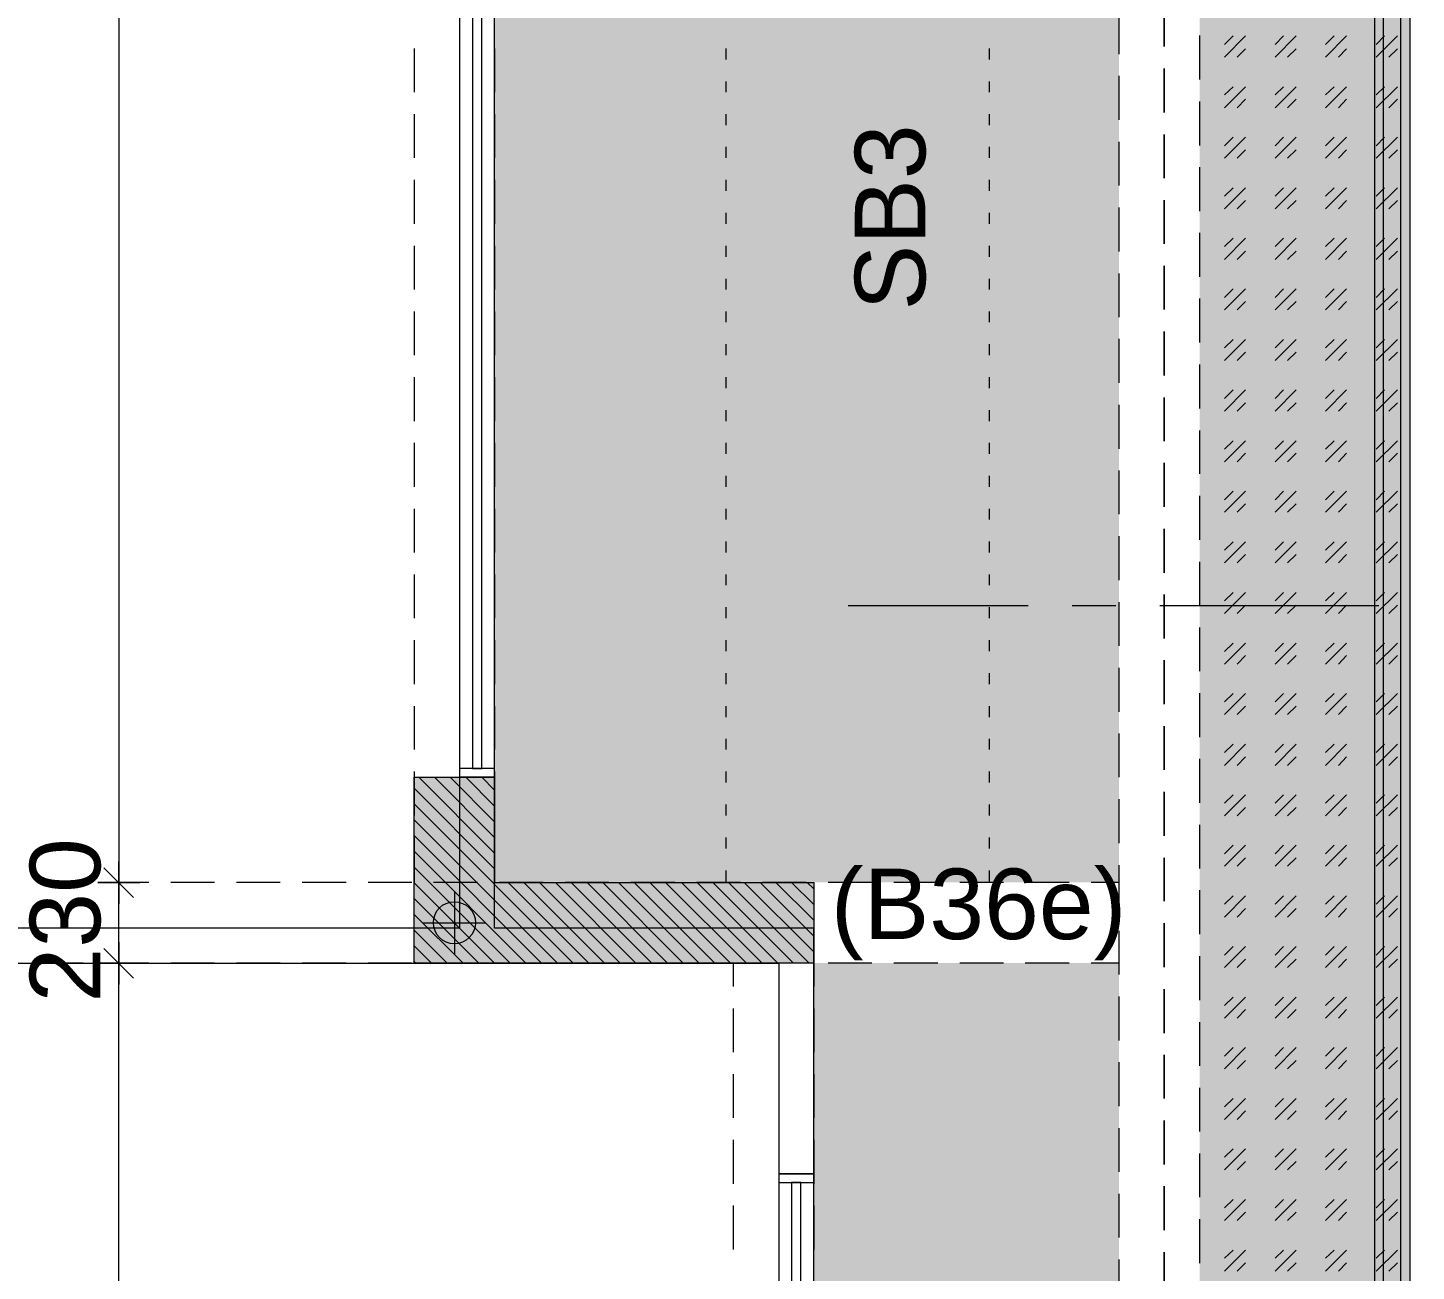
# Model space of a CAD drawing. Header units: millimetres. Extents: x -1303 to 98744, y -1303 to 90097.
# Drawn here: x 24532 to 28492, y 68579 to 72125 of the extents above; entities that cross this region are included whole.
import ezdxf

# ---------------------------------------------------------------- set-up
doc = ezdxf.new("R2010")
doc.units = ezdxf.units.MM
doc.layers.add('PDF_Geometry', color=7, linetype='Continuous')
doc.layers.add('PDF_Text', color=7, linetype='Continuous')
doc.layers.add('PDF_Solid Fills', color=192, linetype='Continuous', true_color=0xc2c0c0c0)
doc.styles.add('PDF ArialMT', font='arial.ttf')
doc.styles.get("Standard").update_dxf_attribs({"font": 'arial.ttf'})
doc.dimstyles.new('ISO-25', dxfattribs={"dimtxt": 300, "dimasz": 2.5, "dimexe": 1.25, "dimexo": 0.625, "dimtad": 1, "dimtih": 1, "dimtoh": 1, "dimdec": 4, "dimtxsty": 'Standard', "dimcen": 2.5, "dimadec": 0, "dimazin": 0, "dimtfac": 1, "dimtdec": 4, "dimtmove": 0, "dimatfit": 3, "dimfxl": 1, "dimarcsym": 0})

# ---------------------------------------------------------------- blocks, each defined once
blk = doc.blocks.new('*D1')
at = {"color": 0, "lineweight": -2}
for p, q in [((28474.9, 81272.7), (31313.5, 81272.7)), ((31312.3, 81270.2), (31312.3, 64136.5)), ((31312.3, 46695), (31312.3, 63828.7)), ((28474.9, 46692.5), (31313.5, 46692.5))]:
    blk.add_line(p, q, dxfattribs=at)
at = {"color": 0}
for points in [[(31311.9, 81270.2), (31312.7, 81270.2), (31312.3, 81272.7)], [(31311.9, 46695), (31312.7, 46695), (31312.3, 46692.5)]]:
    blk.add_solid(points, dxfattribs=at)
at = {"layer": 'Defpoints', "color": 0}
for p in [(28474.3, 81272.7), (28474.3, 46692.5), (31312.3, 46692.5)]:
    blk.add_point(p, dxfattribs=at)
at = {"color": 0, "insert": (31312.3, 63982.6), "char_height": 300, "attachment_point": 5}
blk.add_mtext('34580', dxfattribs=at)

msp = doc.modelspace()

# ---------------------------------------------------------------- hatches: boundary and pattern name
at = {"layer": 'PDF_Solid Fills'}
msp.add_hatch(color=256, dxfattribs=at).paths.add_polyline_path([(25634.25787, 69987.71108), (25864.28268, 69987.71108), (25864.28268, 69687.70567), (26774.30323, 69687.70567), (26774.30323, 69457.67673), (25634.25787, 69457.67673)])

# ---------------------------------------------------------------- linework, layer by layer
at = {"layer": 'PDF_Geometry', "color": 9, "lineweight": 0, "true_color": 0xc0c0c0}
for points in [[(27274.21101, 81272.1461), (28474.25953, 81272.1461), (28474.25953, 66642.22096)], [(27073.63921, 66057.42941), (28448.87064, 66057.42941), (28448.87064, 66642.22096), (28448.87064, 81247.60021), (27274.21101, 81247.60021)], [(27073.63921, 66107.36007), (28398.93999, 66107.36007), (28398.93999, 66642.22096), (28398.93999, 81197.67369), (27274.21101, 81197.67369)], [(27274.21101, 81172.2848), (28373.5511, 81172.2848), (28373.5511, 66642.22096)], [(27874.23631, 72102.5261), (27874.23631, 71977.27591)], [(27874.23631, 71914.64668), (27874.23631, 71789.39648)], [(27874.23631, 71727.61851), (27874.23631, 71602.36005)], [(27874.23631, 71539.73908), (27874.23631, 71414.48889)], [(27874.23631, 71352.70265), (27874.23631, 71227.45246)], [(27874.23631, 71164.8315), (27874.23631, 71039.57303)], [(27874.23631, 70976.95207), (27874.23631, 70852.54487)], [(27874.23631, 70789.91563), (27874.23631, 70664.66545)], [(27874.23631, 70602.04448), (27874.23631, 70477.63727)], [(27874.23631, 70415.00805), (27874.23631, 70289.75785)], [(27874.23631, 70227.12862), (27874.23631, 70101.87843)], [(27874.23631, 70040.10045), (27874.23631, 69914.85026)], [(27874.23631, 69852.22103), (27874.23631, 69726.97084)], [(27874.23631, 69665.19286), (27874.23631, 69539.94267)], [(27874.23631, 69477.31344), (27874.23631, 69352.06324)], [(27874.23631, 69289.43402), (27874.23631, 69165.02681)], [(27874.23631, 69102.40585), (27874.23631, 68977.15566)], [(27874.23631, 68914.52643), (27874.23631, 68790.11922)], [(27874.23631, 68727.49826), (27874.23631, 68602.2398)]]:
    msp.add_lwpolyline(points, dxfattribs=at)
at = {"layer": 'PDF_Geometry', "color": 122, "lineweight": 0, "true_color": 0x00b88a}
for points in [[(24792.02366, 75592.64692), (24792.02366, 75612.11835), (24792.02366, 69707.50767), (24792.02366, 69726.97084)], [(24792.02366, 69456.99902), (24792.02366, 69687.19326)], [(24792.02366, 66282.54505), (24792.02366, 69437.53586), (24792.02366, 69417.22971)]]:
    msp.add_lwpolyline(points, dxfattribs=at)
at = {"layer": 'PDF_Geometry', "color": 9, "lineweight": 0, "true_color": 0xc0c0c0}
for points in [[(25763.57218, 69987.62844), (25863.43514, 69987.62844), (25863.43514, 75331.98933), (25763.57218, 75331.98933)], [(25800.81046, 70013.01732), (25827.04565, 70013.01732), (25827.04565, 75306.60044), (25800.81046, 75306.60044)], [(27773.52581, 72071.21148), (27773.52581, 72195.61868)], [(27773.52581, 71883.33206), (27773.52581, 72008.58225)], [(27773.52581, 71696.30389), (27773.52581, 71820.7111)], [(27773.52581, 71508.42447), (27773.52581, 71633.67467)], [(27773.52581, 71321.3963), (27773.52581, 71445.79524)], [(27773.52581, 71133.51688), (27773.52581, 71258.76707)], [(27773.52581, 70945.63745), (27773.52581, 71070.88765)], [(27773.52581, 70758.60929), (27773.52581, 70883.85948)], [(27773.52581, 70570.72986), (27773.52581, 70695.98006)], [(27773.52581, 70383.69343), (27773.52581, 70508.95189)], [(27773.52581, 70195.82228), (27773.52581, 70321.07246)], [(27773.52581, 70008.78584), (27773.52581, 70133.19304)], [(26674.18779, 69456.99902), (26674.18779, 68856.97993), (26774.05116, 68856.97993), (26774.05116, 69556.8686), (25863.43556, 69556.8686), (25863.43556, 69987.62844), (25763.57218, 69987.62844), (25763.57218, 69556.8686), (22723.67642, 69556.8686), (22723.67642, 69456.99902)], [(25763.57218, 69987.62844), (25863.43514, 69987.62844), (25863.43514, 70013.01732), (25763.57218, 70013.01732)], [(27773.52581, 69820.90641), (27773.52581, 69946.16488)], [(27773.52581, 69633.87825), (27773.52581, 69758.28545)], [(27773.52581, 69445.99883), (27773.52581, 69571.24902)], [(27773.52581, 69258.1194), (27773.52581, 69383.37786)], [(27773.52581, 69071.09123), (27773.52581, 69196.34143)], [(27773.52581, 68883.21181), (27773.52581, 69008.462)], [(26674.18779, 68831.59104), (26774.05075, 68831.59104), (26774.05075, 68856.97993), (26674.18779, 68856.97993)], [(26674.18779, 66642.22096), (26774.05075, 66642.22096), (26774.05075, 68856.97838), (26674.18779, 68856.97838)], [(26710.57895, 66668.45697), (26736.81413, 66668.45697), (26736.81413, 68831.59027), (26710.57895, 68831.59027)], [(27773.52581, 68696.18364), (27773.52581, 68821.43384)], [(27773.52581, 68508.30422), (27773.52581, 68633.55442)]]:
    msp.add_lwpolyline(points, close=True, dxfattribs=at)
at = {"layer": 'PDF_Geometry', "color": 157, "lineweight": 0, "true_color": 0x3f5f7f}
for points in [[(27644.04206, 72174.46128), (27644.04206, 72050.05408)], [(27874.23631, 72102.5261), (27874.23631, 71977.27591)], [(25634.08844, 72066.13702), (25634.08844, 71940.87855)], [(25863.43556, 72066.13702), (25863.43556, 71940.87855)], [(27644.04206, 71987.42484), (27644.04206, 71862.17466)], [(25634.08844, 71878.25759), (25634.08844, 71753.85039)], [(25863.43556, 71878.25759), (25863.43556, 71753.85039)], [(27874.23631, 71914.64668), (27874.23631, 71789.39648)], [(27644.04206, 71799.55369), (27644.04206, 71675.14648)], [(27874.23631, 71727.61851), (27874.23631, 71602.36005)], [(25634.08844, 71691.22115), (25634.08844, 71565.97096)], [(25863.43556, 71691.22115), (25863.43556, 71565.97096)], [(27644.04206, 71612.51726), (27644.04206, 71487.26706)], [(27874.23631, 71539.73908), (27874.23631, 71414.48889)], [(25634.08844, 71503.35), (25634.08844, 71378.94279)], [(25863.43556, 71503.35), (25863.43556, 71378.94279)], [(27644.04206, 71424.63783), (27644.04206, 71299.38764)], [(27874.23631, 71352.70265), (27874.23631, 71227.45246)], [(25634.08844, 71316.31357), (25634.08844, 71191.06337)], [(25863.43556, 71316.31357), (25863.43556, 71191.06337)], [(27644.04206, 71237.60967), (27644.04206, 71112.35947)], [(27874.23631, 71164.8315), (27874.23631, 71039.57303)], [(25634.08844, 71128.43414), (25634.08844, 71003.18395)], [(25863.43556, 71128.43414), (25863.43556, 71003.18395)], [(27644.04206, 71049.73024), (27644.04206, 70924.48005)], [(27874.23631, 70976.95207), (27874.23631, 70852.54487)], [(25634.08844, 70941.40597), (25634.08844, 70816.15578)], [(25863.43556, 70941.40597), (25863.43556, 70816.15578)], [(27644.04206, 70862.70207), (27644.04206, 70737.45188)], [(27874.23631, 70789.91563), (27874.23631, 70664.66545)], [(25634.08844, 70753.52655), (25634.08844, 70628.27636)], [(25863.43556, 70753.52655), (25863.43556, 70628.27636)], [(27644.04206, 70674.82265), (27644.04206, 70549.57245)], [(27874.23631, 70602.04448), (27874.23631, 70477.63727)], [(25634.08844, 70565.64712), (25634.08844, 70441.24819)], [(25863.43556, 70565.64712), (25863.43556, 70441.24819)], [(27644.04206, 70486.94323), (27644.04206, 70362.53602)], [(27874.23631, 70415.00805), (27874.23631, 70289.75785)], [(25634.08844, 70378.61896), (25634.08844, 70253.36876)], [(25863.43556, 70378.61896), (25863.43556, 70253.36876)], [(27644.04206, 70299.91506), (27644.04206, 70174.66487)], [(27874.23631, 70227.12862), (27874.23631, 70101.87843)], [(25634.08844, 70190.73954), (25634.08844, 70066.33233)], [(25863.43556, 70190.73954), (25863.43556, 70066.33233)], [(27644.04206, 70112.03564), (27644.04206, 69987.62844)], [(27874.23631, 70040.10045), (27874.23631, 69914.85026)], [(25634.08844, 70003.71137), (25634.08844, 69878.46118)], [(25863.43556, 70003.71137), (25863.43556, 69878.46118)], [(27644.04206, 69925.00747), (27644.04206, 69799.74901)], [(27874.23631, 69852.22103), (27874.23631, 69726.97084)], [(25634.08844, 69815.83194), (25634.08844, 69687.19326)], [(25863.43556, 69815.83194), (25863.43556, 69687.19326)], [(27644.04206, 69737.12804), (27644.04206, 69611.87785)], [(24690.46811, 69687.19326), (24565.21792, 69687.19326)], [(24877.50041, 69687.19326), (24752.24815, 69687.19326)], [(25065.37777, 69687.19326), (24940.12551, 69687.19326)], [(25252.41007, 69687.19326), (25128.00493, 69687.19326)], [(25440.28743, 69687.19326), (25315.03516, 69687.19326)], [(25627.31973, 69687.19326), (25502.91252, 69687.19326)], [(25815.19708, 69687.19326), (25689.94482, 69687.19326)], [(26002.22731, 69687.19326), (25877.82218, 69687.19326)], [(26190.10674, 69687.19326), (26064.85448, 69687.19326)], [(26377.9841, 69687.19326), (26252.73184, 69687.19326)], [(26565.01433, 69687.19326), (26439.76414, 69687.19326)], [(26752.89376, 69687.19326), (26627.6415, 69687.19326)], [(26939.92399, 69687.19326), (26815.51885, 69687.19326)], [(27127.80134, 69687.19326), (27002.55116, 69687.19326)], [(27314.83365, 69687.19326), (27190.42851, 69687.19326)], [(27502.711, 69687.19326), (27377.45874, 69687.19326)], [(27644.04206, 69687.19326), (27565.33817, 69687.19326)], [(27874.23631, 69665.19286), (27874.23631, 69539.94267)], [(27644.04206, 69550.09161), (27644.04206, 69424.84142)], [(27874.23631, 69477.31344), (27874.23631, 69352.06324)], [(24690.46811, 69456.99902), (24565.21792, 69456.99902)], [(24877.50041, 69456.99902), (24752.24815, 69456.99902)], [(25065.37777, 69456.99902), (24940.12551, 69456.99902)], [(25252.41007, 69456.99902), (25128.00493, 69456.99902)], [(25440.28743, 69456.99902), (25315.03516, 69456.99902)], [(25627.31973, 69456.99902), (25502.91252, 69456.99902)], [(25815.19708, 69456.99902), (25689.94482, 69456.99902)], [(26002.22731, 69456.99902), (25877.82218, 69456.99902)], [(26190.10674, 69456.99902), (26064.85448, 69456.99902)], [(26377.9841, 69456.99902), (26252.73184, 69456.99902)], [(26565.01433, 69456.99902), (26439.76414, 69456.99902)], [(26543.85692, 69456.99902), (26543.85692, 69390.98957)], [(26752.89376, 69456.99902), (26627.6415, 69456.99902)], [(26774.05116, 69456.99902), (26774.05116, 69390.98957)], [(26939.92399, 69456.99902), (26815.51885, 69456.99902)], [(27127.80134, 69456.99902), (27002.55116, 69456.99902)], [(27314.83365, 69456.99902), (27190.42851, 69456.99902)], [(27502.711, 69456.99902), (27377.45874, 69456.99902)], [(27644.04206, 69456.99902), (27565.33817, 69456.99902)], [(27644.04206, 69362.22046), (27644.04206, 69236.96199)], [(26543.85692, 69328.36861), (26543.85692, 69203.9614)], [(26774.05116, 69328.36861), (26774.05116, 69203.9614)], [(27874.23631, 69289.43402), (27874.23631, 69165.02681)], [(27644.04206, 69175.18402), (27644.04206, 69049.93383)], [(26543.85692, 69141.33217), (26543.85692, 69016.08198)], [(26774.05116, 69141.33217), (26774.05116, 69016.08198)], [(27874.23631, 69102.40585), (27874.23631, 68977.15566)], [(27644.04206, 68987.30459), (27644.04206, 68862.05441)], [(26543.85692, 68953.45274), (26543.85692, 68828.20256)], [(26774.05116, 68953.45274), (26774.05116, 68828.20256)], [(27874.23631, 68914.52643), (27874.23631, 68790.11922)], [(27644.04206, 68799.43344), (27644.04206, 68675.02623)], [(26543.85692, 68766.42458), (26543.85692, 68641.17438)], [(26774.05116, 68766.42458), (26774.05116, 68641.17438)], [(27874.23631, 68727.49826), (27874.23631, 68602.2398)], [(27644.04206, 68612.39701), (27644.04206, 68487.14681)]]:
    msp.add_lwpolyline(points, dxfattribs=at)
at = {"layer": 'PDF_Geometry', "lineweight": 0}
for points in [[(28474.25953, 72121.14627), (28474.25953, 71995.88781)], [(27945.32436, 72041.59111), (28005.41223, 72101.67484)], [(27945.32436, 72077.13721), (27969.86612, 72101.67484)], [(28090.04185, 72041.59111), (28150.12764, 72101.67484)], [(28090.04185, 72077.13721), (28113.73649, 72101.67484)], [(28233.91222, 72041.59111), (28293.99801, 72101.67484)], [(28233.91222, 72077.13721), (28258.45398, 72101.67484)], [(28378.62763, 72041.59111), (28438.7155, 72101.67484)], [(28378.62763, 72077.13721), (28402.32434, 72101.67484)], [(27981.71552, 72041.59111), (28005.41223, 72065.28576)], [(28125.58588, 72041.59111), (28150.12764, 72065.28576)], [(28270.3013, 72041.59111), (28293.99801, 72065.28576)], [(28414.17166, 72041.59111), (28438.7155, 72065.28576)], [(27945.32436, 71896.87776), (28005.41223, 71956.96149)], [(27945.32436, 71933.26684), (27969.86612, 71956.96149)], [(28090.04185, 71896.87776), (28150.12764, 71956.96149)], [(28090.04185, 71933.26684), (28113.73649, 71956.96149)], [(28233.91222, 71896.87776), (28293.99801, 71956.96149)], [(28233.91222, 71933.26684), (28258.45398, 71956.96149)], [(28378.62763, 71896.87776), (28438.7155, 71956.96149)], [(28378.62763, 71933.26684), (28402.32434, 71956.96149)], [(27981.71552, 71896.87776), (28005.41223, 71921.4154)], [(28125.58588, 71896.87776), (28150.12764, 71921.4154)], [(28270.3013, 71896.87776), (28293.99801, 71921.4154)], [(28414.17166, 71896.87776), (28438.7155, 71921.4154)], [(28474.25953, 71933.26684), (28474.25953, 71808.85964)], [(27945.32436, 71753.0074), (28005.41223, 71813.09112)], [(27945.32436, 71788.54522), (27969.86612, 71813.09112)], [(28090.04185, 71753.0074), (28150.12764, 71813.09112)], [(28090.04185, 71788.54522), (28113.73649, 71813.09112)], [(28233.91222, 71753.0074), (28293.99801, 71813.09112)], [(28233.91222, 71788.54522), (28258.45398, 71813.09112)], [(28378.62763, 71753.0074), (28438.7155, 71813.09112)], [(28378.62763, 71788.54522), (28402.32434, 71813.09112)], [(27981.71552, 71753.0074), (28005.41223, 71776.70203)], [(28125.58588, 71753.0074), (28150.12764, 71776.70203)], [(28270.3013, 71753.0074), (28293.99801, 71776.70203)], [(28414.17166, 71753.0074), (28438.7155, 71776.70203)], [(28474.25953, 71746.23041), (28474.25953, 71620.98022)], [(27945.32436, 71608.28578), (28005.41223, 71668.37777)], [(27945.32436, 71644.67486), (27969.86612, 71668.37777)], [(28090.04185, 71608.28578), (28150.12764, 71668.37777)], [(28090.04185, 71644.67486), (28113.73649, 71668.37777)], [(28233.91222, 71608.28578), (28293.99801, 71668.37777)], [(28233.91222, 71644.67486), (28258.45398, 71668.37777)], [(28378.62763, 71608.28578), (28438.7155, 71668.37777)], [(28378.62763, 71644.67486), (28402.32434, 71668.37777)], [(27981.71552, 71608.28578), (28005.41223, 71632.83167)], [(28125.58588, 71608.28578), (28150.12764, 71632.83167)], [(28270.3013, 71608.28578), (28293.99801, 71632.83167)], [(28414.17166, 71608.28578), (28438.7155, 71632.83167)], [(27945.32436, 71464.41541), (28005.41223, 71524.50741)], [(27945.32436, 71500.80449), (27969.86612, 71524.50741)], [(28090.04185, 71464.41541), (28150.12764, 71524.50741)], [(28090.04185, 71500.80449), (28113.73649, 71524.50741)], [(28233.91222, 71464.41541), (28293.99801, 71524.50741)], [(28233.91222, 71500.80449), (28258.45398, 71524.50741)], [(28378.62763, 71464.41541), (28438.7155, 71524.50741)], [(28378.62763, 71500.80449), (28402.32434, 71524.50741)], [(28474.25953, 71558.35926), (28474.25953, 71433.95205)], [(27981.71552, 71464.41541), (28005.41223, 71488.11005)], [(28125.58588, 71464.41541), (28150.12764, 71488.11005)], [(28270.3013, 71464.41541), (28293.99801, 71488.11005)], [(28414.17166, 71464.41541), (28438.7155, 71488.11005)], [(27945.32436, 71320.54505), (28005.41223, 71380.63704)], [(27945.32436, 71356.09114), (27969.86612, 71380.63704)], [(28090.04185, 71320.54505), (28150.12764, 71380.63704)], [(28090.04185, 71356.09114), (28113.73649, 71380.63704)], [(28233.91222, 71320.54505), (28293.99801, 71380.63704)], [(28233.91222, 71356.09114), (28258.45398, 71380.63704)], [(28378.62763, 71320.54505), (28438.7155, 71380.63704)], [(28378.62763, 71356.09114), (28402.32434, 71380.63704)], [(28474.25953, 71371.32282), (28474.25953, 71246.07263)], [(27981.71552, 71320.54505), (28005.41223, 71344.23969)], [(28125.58588, 71320.54505), (28150.12764, 71344.23969)], [(28270.3013, 71320.54505), (28293.99801, 71344.23969)], [(28414.17166, 71320.54505), (28438.7155, 71344.23969)], [(27945.32436, 71175.83169), (28005.41223, 71235.91542)], [(27945.32436, 71212.22078), (27969.86612, 71235.91542)], [(28090.04185, 71175.83169), (28150.12764, 71235.91542)], [(28090.04185, 71212.22078), (28113.73649, 71235.91542)], [(28233.91222, 71175.83169), (28293.99801, 71235.91542)], [(28233.91222, 71212.22078), (28258.45398, 71235.91542)], [(28378.62763, 71175.83169), (28438.7155, 71235.91542)], [(28378.62763, 71212.22078), (28402.32434, 71235.91542)], [(27981.71552, 71175.83169), (28005.41223, 71199.52633)], [(28125.58588, 71175.83169), (28150.12764, 71199.52633)], [(28270.3013, 71175.83169), (28293.99801, 71199.52633)], [(28414.17166, 71175.83169), (28438.7155, 71199.52633)], [(28474.25953, 71183.4434), (28474.25953, 71058.19321)], [(27945.32436, 71031.96132), (28005.41223, 71092.04506)], [(27945.32436, 71067.50743), (27969.86612, 71092.04506)], [(28090.04185, 71031.96132), (28150.12764, 71092.04506)], [(28090.04185, 71067.50743), (28113.73649, 71092.04506)], [(28233.91222, 71031.96132), (28293.99801, 71092.04506)], [(28233.91222, 71067.50743), (28258.45398, 71092.04506)], [(28378.62763, 71031.96132), (28438.7155, 71092.04506)], [(28378.62763, 71067.50743), (28402.32434, 71092.04506)], [(27981.71552, 71031.96132), (28005.41223, 71055.65597)], [(28125.58588, 71031.96132), (28150.12764, 71055.65597)], [(28270.3013, 71031.96132), (28293.99801, 71055.65597)], [(28414.17166, 71031.96132), (28438.7155, 71055.65597)], [(28474.25953, 70996.41523), (28474.25953, 70871.16503)], [(27945.32436, 70887.2397), (28005.41223, 70947.3317)], [(27945.32436, 70923.63706), (27969.86612, 70947.3317)], [(28090.04185, 70887.2397), (28150.12764, 70947.3317)], [(28090.04185, 70923.63706), (28113.73649, 70947.3317)], [(28233.91222, 70887.2397), (28293.99801, 70947.3317)], [(28233.91222, 70923.63706), (28258.45398, 70947.3317)], [(28378.62763, 70887.2397), (28438.7155, 70947.3317)], [(28378.62763, 70923.63706), (28402.32434, 70947.3317)], [(27981.71552, 70887.2397), (28005.41223, 70911.7856)], [(28125.58588, 70887.2397), (28150.12764, 70911.7856)], [(28270.3013, 70887.2397), (28293.99801, 70911.7856)], [(28414.17166, 70887.2397), (28438.7155, 70911.7856)], [(28474.25953, 70808.53581), (28474.25953, 70683.28561)], [(27945.32436, 70743.36934), (28005.41223, 70803.46133)], [(27945.32436, 70778.91544), (27969.86612, 70803.46133)], [(27981.71552, 70743.36934), (28005.41223, 70767.07225)], [(28090.04185, 70743.36934), (28150.12764, 70803.46133)], [(28090.04185, 70778.91544), (28113.73649, 70803.46133)], [(28125.58588, 70743.36934), (28150.12764, 70767.07225)], [(28233.91222, 70743.36934), (28293.99801, 70803.46133)], [(28233.91222, 70778.91544), (28258.45398, 70803.46133)], [(28270.3013, 70743.36934), (28293.99801, 70767.07225)], [(28378.62763, 70743.36934), (28438.7155, 70803.46133)], [(28378.62763, 70778.91544), (28402.32434, 70803.46133)], [(28414.17166, 70743.36934), (28438.7155, 70767.07225)], [(27945.32436, 70598.65599), (28005.41223, 70658.73971)], [(27945.32436, 70635.04508), (27969.86612, 70658.73971)], [(28090.04185, 70598.65599), (28150.12764, 70658.73971)], [(28090.04185, 70635.04508), (28113.73649, 70658.73971)], [(28233.91222, 70598.65599), (28293.99801, 70658.73971)], [(28233.91222, 70635.04508), (28258.45398, 70658.73971)], [(28378.62763, 70598.65599), (28438.7155, 70658.73971)], [(28378.62763, 70635.04508), (28402.32434, 70658.73971)], [(27981.71552, 70598.65599), (28005.41223, 70623.20189)], [(28125.58588, 70598.65599), (28150.12764, 70623.20189)], [(28270.3013, 70598.65599), (28293.99801, 70623.20189)], [(28414.17166, 70598.65599), (28438.7155, 70623.20189)], [(28474.25953, 70620.65638), (28474.25953, 70496.25745)], [(27945.32436, 70454.78562), (28005.41223, 70514.86935)], [(27945.32436, 70490.33172), (27969.86612, 70514.86935)], [(28090.04185, 70454.78562), (28150.12764, 70514.86935)], [(28090.04185, 70490.33172), (28113.73649, 70514.86935)], [(28233.91222, 70454.78562), (28293.99801, 70514.86935)], [(28233.91222, 70490.33172), (28258.45398, 70514.86935)], [(28378.62763, 70454.78562), (28438.7155, 70514.86935)], [(28378.62763, 70490.33172), (28402.32434, 70514.86935)], [(27981.71552, 70454.78562), (28005.41223, 70478.48027)], [(28125.58588, 70454.78562), (28150.12764, 70478.48027)], [(28270.3013, 70454.78562), (28293.99801, 70478.48027)], [(28414.17166, 70454.78562), (28438.7155, 70478.48027)], [(28474.25953, 70433.62822), (28474.25953, 70308.37802)], [(27945.32436, 70310.07227), (28005.41223, 70370.156)], [(27945.32436, 70346.46135), (27969.86612, 70370.156)], [(27981.71552, 70310.07227), (28005.41223, 70334.6099)], [(28090.04185, 70310.07227), (28150.12764, 70370.156)], [(28090.04185, 70346.46135), (28113.73649, 70370.156)], [(28125.58588, 70310.07227), (28150.12764, 70334.6099)], [(28233.91222, 70310.07227), (28293.99801, 70370.156)], [(28233.91222, 70346.46135), (28258.45398, 70370.156)], [(28270.3013, 70310.07227), (28293.99801, 70334.6099)], [(28378.62763, 70310.07227), (28438.7155, 70370.156)], [(28378.62763, 70346.46135), (28402.32434, 70370.156)], [(28414.17166, 70310.07227), (28438.7155, 70334.6099)], [(27945.32436, 70166.20191), (28005.41223, 70226.28563)], [(27945.32436, 70202.59099), (27969.86612, 70226.28563)], [(28090.04185, 70166.20191), (28150.12764, 70226.28563)], [(28090.04185, 70202.59099), (28113.73649, 70226.28563)], [(28233.91222, 70166.20191), (28293.99801, 70226.28563)], [(28233.91222, 70202.59099), (28258.45398, 70226.28563)], [(28378.62763, 70166.20191), (28438.7155, 70226.28563)], [(28378.62763, 70202.59099), (28402.32434, 70226.28563)], [(28474.25953, 70245.7488), (28474.25953, 70121.34159)], [(27981.71552, 70166.20191), (28005.41223, 70189.89654)], [(28125.58588, 70166.20191), (28150.12764, 70189.89654)], [(28270.3013, 70166.20191), (28293.99801, 70189.89654)], [(28414.17166, 70166.20191), (28438.7155, 70189.89654)], [(27945.32436, 70021.48029), (28005.41223, 70082.41527)], [(27945.32436, 70057.86937), (27969.86612, 70082.41527)], [(28090.04185, 70021.48029), (28150.12764, 70082.41527)], [(28090.04185, 70057.86937), (28113.73649, 70082.41527)], [(28233.91222, 70021.48029), (28293.99801, 70082.41527)], [(28233.91222, 70057.86937), (28258.45398, 70082.41527)], [(28378.62763, 70021.48029), (28438.7155, 70082.41527)], [(28378.62763, 70057.86937), (28402.32434, 70082.41527)], [(28474.25953, 70058.72062), (28474.25953, 69933.47043)], [(27981.71552, 70021.48029), (28005.41223, 70046.02618)], [(28125.58588, 70021.48029), (28150.12764, 70046.02618)], [(28270.3013, 70021.48029), (28293.99801, 70046.02618)], [(28414.17166, 70021.48029), (28438.7155, 70046.02618)], [(25647.63001, 69987.62844), (25863.43556, 69770.97989)], [(25692.48413, 69987.62844), (25863.43556, 69815.83194)], [(25737.33824, 69987.62844), (25863.43556, 69860.684)], [(25782.19029, 69987.62844), (25863.43556, 69905.53604)], [(25827.0444, 69987.62844), (25863.43556, 69950.39636)], [(25634.08844, 69956.31382), (25863.43556, 69726.12785)], [(27945.32436, 69877.60992), (28005.41223, 69937.70192)], [(27945.32436, 69913.999), (27969.86612, 69937.70192)], [(28090.04185, 69877.60992), (28150.12764, 69937.70192)], [(28090.04185, 69913.999), (28113.73649, 69937.70192)], [(28233.91222, 69877.60992), (28293.99801, 69937.70192)], [(28233.91222, 69913.999), (28258.45398, 69937.70192)], [(28378.62763, 69877.60992), (28438.7155, 69937.70192)], [(28378.62763, 69913.999), (28402.32434, 69937.70192)], [(25634.08844, 69911.46177), (26087.70407, 69456.99902)], [(27981.71552, 69877.60992), (28005.41223, 69901.30456)], [(28125.58588, 69877.60992), (28150.12764, 69901.30456)], [(28270.3013, 69877.60992), (28293.99801, 69901.30456)], [(28414.17166, 69877.60992), (28438.7155, 69901.30456)], [(25634.08844, 69866.60972), (26042.84995, 69456.99902)], [(28474.25953, 69870.8412), (28474.25953, 69746.434)], [(25634.08844, 69821.75767), (25997.99583, 69456.99902)], [(25634.08844, 69776.90563), (25953.14379, 69456.99902)], [(27945.32436, 69733.73956), (28005.41223, 69793.83155)], [(27945.32436, 69769.28565), (27969.86612, 69793.83155)], [(28090.04185, 69733.73956), (28150.12764, 69793.83155)], [(28090.04185, 69769.28565), (28113.73649, 69793.83155)], [(28233.91222, 69733.73956), (28293.99801, 69793.83155)], [(28233.91222, 69769.28565), (28258.45398, 69793.83155)], [(28378.62763, 69733.73956), (28438.7155, 69793.83155)], [(28378.62763, 69769.28565), (28402.32434, 69793.83155)], [(27981.71552, 69733.73956), (28005.41223, 69757.43419)], [(28125.58588, 69733.73956), (28150.12764, 69757.43419)], [(28270.3013, 69733.73956), (28293.99801, 69757.43419)], [(28414.17166, 69733.73956), (28438.7155, 69757.43419)], [(25634.08844, 69731.20232), (25908.28967, 69456.99902)], [(24574.52593, 69687.19326), (24574.52593, 69687.19326)], [(24574.52593, 69687.19326), (24574.52593, 69687.19326)], [(24637.1531, 69687.19326), (24637.1531, 69687.19326)], [(24637.1531, 69687.19326), (24637.1531, 69687.19326)], [(24698.93107, 69687.19326), (24698.93107, 69687.19326)], [(24698.93107, 69687.19326), (24698.93107, 69687.19326)], [(24792.02366, 69687.19326), (24792.02366, 69687.19326)], [(24792.02366, 69687.19326), (24792.02366, 69687.19326)], [(25634.08844, 69686.35027), (25863.43556, 69456.99902)], [(25902.36601, 69687.19326), (26132.55818, 69456.99902)], [(25947.21806, 69687.19326), (26177.4123, 69456.99902)], [(25992.07217, 69687.19326), (26222.26434, 69456.99902)], [(26037.77342, 69687.19326), (26267.11846, 69456.99902)], [(26082.62546, 69687.19326), (26311.97258, 69456.99902)], [(26127.47958, 69687.19326), (26356.82669, 69456.99902)], [(26172.33369, 69687.19326), (26401.68081, 69456.99902)], [(26217.18781, 69687.19326), (26447.37998, 69456.99902)], [(26262.04193, 69687.19326), (26492.23409, 69456.99902)], [(26306.89397, 69687.19326), (26537.08821, 69456.99902)], [(26351.74809, 69687.19326), (26581.94025, 69456.99902)], [(26396.6022, 69687.19326), (26626.79437, 69456.99902)], [(26441.45632, 69687.19326), (26671.64849, 69456.99902)], [(26486.31044, 69687.19326), (26716.5026, 69456.99902)], [(26531.16248, 69687.19326), (26761.35672, 69456.99902)], [(26576.0166, 69687.19326), (26774.05116, 69490.00788)], [(26620.87071, 69687.19326), (26774.05116, 69534.85994)], [(26665.72483, 69687.19326), (26774.05116, 69579.71198)], [(26710.57895, 69687.19326), (26774.05116, 69624.5723)], [(26755.43099, 69687.19326), (26774.05116, 69669.42434)], [(28474.25953, 69683.81304), (28474.25953, 69558.55457)], [(25634.08844, 69641.49822), (25818.58144, 69456.99902)], [(27945.32436, 69589.0262), (28005.41223, 69649.10993)], [(27945.32436, 69625.41529), (27969.86612, 69649.10993)], [(28090.04185, 69589.0262), (28150.12764, 69649.10993)], [(28090.04185, 69625.41529), (28113.73649, 69649.10993)], [(28233.91222, 69589.0262), (28293.99801, 69649.10993)], [(28233.91222, 69625.41529), (28258.45398, 69649.10993)], [(28378.62763, 69589.0262), (28438.7155, 69649.10993)], [(28378.62763, 69625.41529), (28402.32434, 69649.10993)], [(25634.08844, 69596.6379), (25773.72732, 69456.99902)], [(27981.71552, 69589.0262), (28005.41223, 69613.56383)], [(28125.58588, 69589.0262), (28150.12764, 69613.56383)], [(28270.3013, 69589.0262), (28293.99801, 69613.56383)], [(28414.17166, 69589.0262), (28438.7155, 69613.56383)], [(25634.08844, 69551.78586), (25728.87528, 69456.99902)], [(25634.08844, 69506.93381), (25684.02116, 69456.99902)], [(27945.32436, 69445.15583), (28005.41223, 69505.23957)], [(27945.32436, 69480.70193), (27969.86612, 69505.23957)], [(28090.04185, 69445.15583), (28150.12764, 69505.23957)], [(28090.04185, 69480.70193), (28113.73649, 69505.23957)], [(28233.91222, 69445.15583), (28293.99801, 69505.23957)], [(28233.91222, 69480.70193), (28258.45398, 69505.23957)], [(28378.62763, 69445.15583), (28438.7155, 69505.23957)], [(28378.62763, 69480.70193), (28402.32434, 69505.23957)], [(25634.08844, 69462.08176), (25639.16705, 69456.99902)], [(27981.71552, 69445.15583), (28005.41223, 69468.85048)], [(28125.58588, 69445.15583), (28150.12764, 69468.85048)], [(28270.3013, 69445.15583), (28293.99801, 69468.85048)], [(28414.17166, 69445.15583), (28438.7155, 69468.85048)], [(28474.25953, 69495.93361), (28474.25953, 69370.68342)], [(24538.98191, 69456.99902), (24538.98191, 69456.99902)], [(24538.98191, 69456.99902), (24538.98191, 69456.99902)], [(24601.607, 69456.99902), (24601.607, 69456.99902)], [(24601.607, 69456.99902), (24601.607, 69456.99902)], [(24664.23417, 69456.99902), (24664.23417, 69456.99902)], [(24664.23417, 69456.99902), (24664.23417, 69456.99902)], [(24726.85926, 69456.99902), (24726.85926, 69456.99902)], [(24726.85926, 69456.99902), (24726.85926, 69456.99902)], [(24792.02366, 69456.99902), (24792.02366, 69456.99902)], [(24792.02366, 69456.99902), (24792.02366, 69456.99902)], [(27945.32436, 69300.43421), (28005.41223, 69360.52621)], [(27945.32436, 69336.83157), (27969.86612, 69360.52621)], [(28090.04185, 69300.43421), (28150.12764, 69360.52621)], [(28090.04185, 69336.83157), (28113.73649, 69360.52621)], [(28233.91222, 69300.43421), (28293.99801, 69360.52621)], [(28233.91222, 69336.83157), (28258.45398, 69360.52621)], [(28378.62763, 69300.43421), (28438.7155, 69360.52621)], [(28378.62763, 69336.83157), (28402.32434, 69360.52621)], [(27981.71552, 69300.43421), (28005.41223, 69324.98011)], [(28125.58588, 69300.43421), (28150.12764, 69324.98011)], [(28270.3013, 69300.43421), (28293.99801, 69324.98011)], [(28414.17166, 69300.43421), (28438.7155, 69324.98011)], [(28474.25953, 69308.89717), (28474.25953, 69183.64699)], [(27945.32436, 69156.56385), (28005.41223, 69216.65584)], [(27945.32436, 69192.10995), (27969.86612, 69216.65584)], [(28090.04185, 69156.56385), (28150.12764, 69216.65584)], [(28090.04185, 69192.10995), (28113.73649, 69216.65584)], [(28233.91222, 69156.56385), (28293.99801, 69216.65584)], [(28233.91222, 69192.10995), (28258.45398, 69216.65584)], [(28378.62763, 69156.56385), (28438.7155, 69216.65584)], [(28378.62763, 69192.10995), (28402.32434, 69216.65584)], [(27981.71552, 69156.56385), (28005.41223, 69180.26676)], [(28125.58588, 69156.56385), (28150.12764, 69180.26676)], [(28270.3013, 69156.56385), (28293.99801, 69180.26676)], [(28414.17166, 69156.56385), (28438.7155, 69180.26676)], [(28474.25953, 69121.02602), (28474.25953, 68995.76756)], [(27945.32436, 69011.8505), (28005.41223, 69071.93422)], [(27945.32436, 69048.23958), (27969.86612, 69071.93422)], [(28090.04185, 69011.8505), (28150.12764, 69071.93422)], [(28090.04185, 69048.23958), (28113.73649, 69071.93422)], [(28233.91222, 69011.8505), (28293.99801, 69071.93422)], [(28233.91222, 69048.23958), (28258.45398, 69071.93422)], [(28378.62763, 69011.8505), (28438.7155, 69071.93422)], [(28378.62763, 69048.23958), (28402.32434, 69071.93422)], [(27981.71552, 69011.8505), (28005.41223, 69036.3964)], [(28125.58588, 69011.8505), (28150.12764, 69036.3964)], [(28270.3013, 69011.8505), (28293.99801, 69036.3964)], [(28414.17166, 69011.8505), (28438.7155, 69036.3964)], [(27945.32436, 68867.98013), (28005.41223, 68928.06386)], [(27945.32436, 68904.36922), (27969.86612, 68928.06386)], [(28090.04185, 68867.98013), (28150.12764, 68928.06386)], [(28090.04185, 68904.36922), (28113.73649, 68928.06386)], [(28233.91222, 68867.98013), (28293.99801, 68928.06386)], [(28233.91222, 68904.36922), (28258.45398, 68928.06386)], [(28378.62763, 68867.98013), (28438.7155, 68928.06386)], [(28378.62763, 68904.36922), (28402.32434, 68928.06386)], [(28474.25953, 68933.14659), (28474.25953, 68808.73939)], [(27981.71552, 68867.98013), (28005.41223, 68891.67478)], [(28125.58588, 68867.98013), (28150.12764, 68891.67478)], [(28270.3013, 68867.98013), (28293.99801, 68891.67478)], [(28414.17166, 68867.98013), (28438.7155, 68891.67478)], [(27945.32436, 68723.26678), (28005.41223, 68783.3505)], [(27945.32436, 68759.65586), (27969.86612, 68783.3505)], [(27981.71552, 68723.26678), (28005.41223, 68747.80441)], [(28090.04185, 68723.26678), (28150.12764, 68783.3505)], [(28090.04185, 68759.65586), (28113.73649, 68783.3505)], [(28125.58588, 68723.26678), (28150.12764, 68747.80441)], [(28233.91222, 68723.26678), (28293.99801, 68783.3505)], [(28233.91222, 68759.65586), (28258.45398, 68783.3505)], [(28270.3013, 68723.26678), (28293.99801, 68747.80441)], [(28378.62763, 68723.26678), (28438.7155, 68783.3505)], [(28378.62763, 68759.65586), (28402.32434, 68783.3505)], [(28414.17166, 68723.26678), (28438.7155, 68747.80441)], [(28474.25953, 68746.11016), (28474.25953, 68620.85997)], [(27945.32436, 68579.39641), (28005.41223, 68639.48014)], [(27945.32436, 68615.78549), (27969.86612, 68639.48014)], [(28090.04185, 68579.39641), (28150.12764, 68639.48014)], [(28090.04185, 68615.78549), (28113.73649, 68639.48014)], [(28233.91222, 68579.39641), (28293.99801, 68639.48014)], [(28233.91222, 68615.78549), (28258.45398, 68639.48014)], [(28378.62763, 68579.39641), (28438.7155, 68639.48014)], [(28378.62763, 68615.78549), (28402.32434, 68639.48014)], [(27981.71552, 68579.39641), (28005.41223, 68603.09105)], [(28125.58588, 68579.39641), (28150.12764, 68603.09105)], [(28270.3013, 68579.39641), (28293.99801, 68603.09105)], [(28414.17166, 68579.39641), (28438.7155, 68603.09105)]]:
    msp.add_lwpolyline(points, dxfattribs=at)
at = {"layer": 'PDF_Geometry', "color": 180, "lineweight": 0, "true_color": 0x4f14ff}
for points in [[(26523.54664, 72066.13702), (26523.54664, 72034.82239)], [(27274.21101, 72066.13702), (27274.21101, 72034.82239)], [(26523.54664, 71972.19317), (26523.54664, 71940.87855)], [(27274.21101, 71972.19317), (27274.21101, 71940.87855)], [(26523.54664, 71878.25759), (26523.54664, 71846.94297)], [(27274.21101, 71878.25759), (27274.21101, 71846.94297)], [(26523.54664, 71785.165), (26523.54664, 71753.85039)], [(27274.21101, 71785.165), (27274.21101, 71753.85039)], [(26523.54664, 71691.22115), (26523.54664, 71659.91481)], [(27274.21101, 71691.22115), (27274.21101, 71659.91481)], [(26523.54664, 71597.28558), (26523.54664, 71565.97096)], [(27274.21101, 71597.28558), (27274.21101, 71565.97096)], [(26523.54664, 71503.35), (26523.54664, 71472.03538)], [(27274.21101, 71503.35), (27274.21101, 71472.03538)], [(26523.54664, 71409.40616), (26523.54664, 71378.94279)], [(27274.21101, 71409.40616), (27274.21101, 71378.94279)], [(26523.54664, 71316.31357), (26523.54664, 71284.99895)], [(27274.21101, 71316.31357), (27274.21101, 71284.99895)], [(26523.54664, 71222.37798), (26523.54664, 71191.06337)], [(27274.21101, 71222.37798), (27274.21101, 71191.06337)], [(26523.54664, 71128.43414), (26523.54664, 71097.12779)], [(27274.21101, 71128.43414), (27274.21101, 71097.12779)], [(26523.54664, 71034.49856), (26523.54664, 71003.18395)], [(27274.21101, 71034.49856), (27274.21101, 71003.18395)], [(26523.54664, 70941.40597), (26523.54664, 70910.09136)], [(27274.21101, 70941.40597), (27274.21101, 70910.09136)], [(26523.54664, 70847.4704), (26523.54664, 70816.15578)], [(27274.21101, 70847.4704), (27274.21101, 70816.15578)], [(26523.54664, 70753.52655), (26523.54664, 70722.21193)], [(27274.21101, 70753.52655), (27274.21101, 70722.21193)], [(26523.54664, 70659.59097), (26523.54664, 70628.27636)], [(27274.21101, 70659.59097), (27274.21101, 70628.27636)], [(26523.54664, 70565.64712), (26523.54664, 70535.18377)], [(27274.21101, 70565.64712), (27274.21101, 70535.18377)], [(26523.54664, 70472.55454), (26523.54664, 70441.24819)], [(27274.21101, 70472.55454), (27274.21101, 70441.24819)], [(26523.54664, 70378.61896), (26523.54664, 70347.30435)], [(27274.21101, 70378.61896), (27274.21101, 70347.30435)], [(26523.54664, 70284.68338), (26523.54664, 70253.36876)], [(27274.21101, 70284.68338), (27274.21101, 70253.36876)], [(26523.54664, 70190.73954), (26523.54664, 70159.42492)], [(27274.21101, 70190.73954), (27274.21101, 70159.42492)], [(26523.54664, 70097.64695), (26523.54664, 70066.33233)], [(27274.21101, 70097.64695), (27274.21101, 70066.33233)], [(26523.54664, 70003.71137), (26523.54664, 69972.39675)], [(27274.21101, 70003.71137), (27274.21101, 69972.39675)], [(26523.54664, 69909.76752), (26523.54664, 69878.46118)], [(27274.21101, 69909.76752), (27274.21101, 69878.46118)], [(26523.54664, 69815.83194), (26523.54664, 69784.51733)], [(27274.21101, 69815.83194), (27274.21101, 69784.51733)], [(26523.54664, 69721.89637), (26523.54664, 69687.19326)], [(27274.21101, 69721.89637), (27274.21101, 69687.19326)]]:
    msp.add_lwpolyline(points, dxfattribs=at)
at = {"layer": 'PDF_Geometry', "color": 1, "lineweight": 0}
for points in [[(27385.9217, 70476.78602), (26872.22029, 70476.78602)], [(27635.5791, 70476.78602), (27511.17397, 70476.78602)], [(28386.24554, 70476.78602), (27760.83136, 70476.78602)]]:
    msp.add_lwpolyline(points, dxfattribs=at)
at = {"layer": 'PDF_Geometry', "color": 5, "lineweight": 0}
msp.add_lwpolyline([(25634.08844, 69987.62844), (25863.43556, 69987.62844), (25863.43556, 69687.19326), (26774.05116, 69687.19326), (26774.05116, 69456.99902), (25634.08844, 69456.99902)], close=True, dxfattribs=at)
msp.add_lwpolyline([(25634.08844, 69987.62844), (25863.43556, 69987.62844), (25863.43556, 69687.19326), (26774.05116, 69687.19326), (26774.05116, 69456.99902), (25634.08844, 69456.99902)], close=True, dxfattribs=at)
at = {"layer": 'PDF_Geometry', "color": 122, "lineweight": 0, "true_color": 0x00b88a}
for points in [[(24792.02366, 69627.10953), (24792.02366, 69747.28526)], [(24834.33847, 69644.87845), (24749.70885, 69729.50808)], [(24731.93787, 69687.19326), (24852.11152, 69687.19326)], [(24749.70885, 69499.31383), (24834.33847, 69414.68421)], [(24792.02366, 69517.09101), (24792.02366, 69396.91529)], [(24852.11152, 69456.99902), (24731.93787, 69456.99902)]]:
    msp.add_lwpolyline(points, close=True, dxfattribs=at)
at = {"layer": 'PDF_Geometry', "color": 20, "lineweight": 0, "true_color": 0xff4405}
for points in [[(25749.18556, 69662.65563), (25749.18556, 69482.38791)], [(25658.63228, 69572.10027), (25838.89379, 69572.10027)]]:
    msp.add_lwpolyline(points, dxfattribs=at)
msp.add_circle((25749.27663, 69572.72029), 60.00951, dxfattribs=at)
at = {"layer": 'PDF_Geometry', "color": 7, "lineweight": 0, "true_color": 0xffffff}
msp.add_circle((25749.25443, 69572.7091), 59.98731, dxfattribs=at)
at = {"layer": 'PDF_Solid Fills', "color": 254, "lineweight": 0, "true_color": 0x00007f}
for points in [[(28474.25953, 66057.68562), (28474.25953, 80672.7138), (27874.32101, 66057.68562), (27874.32101, 80672.7138)], [(26774.30323, 69457.67673), (26774.30323, 66262.74304), (27644.29621, 69457.67673), (27644.29621, 66262.74304)]]:
    msp.add_solid(points, dxfattribs=at)
at = {"layer": 'PDF_Solid Fills', "color": 43, "lineweight": 0, "true_color": 0x00007f}
msp.add_solid([(27644.29621, 69687.70567), (27644.29621, 75632.6807), (25864.28268, 69687.70567), (25864.28268, 75632.6807)], dxfattribs=at)
at = {"layer": 'PDF_Solid Fills', "color": 1, "lineweight": 0}
msp.add_solid([(26903.28076, 70477.04222), (26903.28076, 70632.08634), (26841.3313, 70477.04222), (26841.3313, 70632.08634)], dxfattribs=at)

# ---------------------------------------------------------------- texts
at = {"layer": 'PDF_Text', "color": 6, "insert": (26993.23461, 71318.63629), "char_height": 201.084641, "attachment_point": 4, "rotation": 90, "style": 'PDF ArialMT'}
msp.add_mtext('SB3', dxfattribs=at)
at = {"layer": 'PDF_Text', "insert": (24640.0704, 69345.3842), "char_height": 201.084641, "attachment_point": 4, "rotation": 90, "style": 'PDF ArialMT'}
msp.add_mtext('230', dxfattribs=at)
at = {"layer": 'PDF_Text', "color": 6, "insert": (26822.85184, 69596.34376), "char_height": 201.084641, "attachment_point": 4, "style": 'PDF ArialMT'}
msp.add_mtext('(B36e)', dxfattribs=at)

# ---------------------------------------------------------------- dimensions: what is measured, and where the dimension line sits
dim = msp.add_linear_dim(base=(31312.2894759506, 46692.4808174431), p1=(28474.259526638, 81272.7328867849), p2=(28474.259526638, 46692.4808174431), angle=90, dimstyle='ISO-25')
dim.commit()
dim.dimension.update_dxf_attribs({"geometry": '*D1', "text_midpoint": (31312.2894759506, 63982.606852114), "dimtype": 160})

doc.saveas('drawing.dxf')
